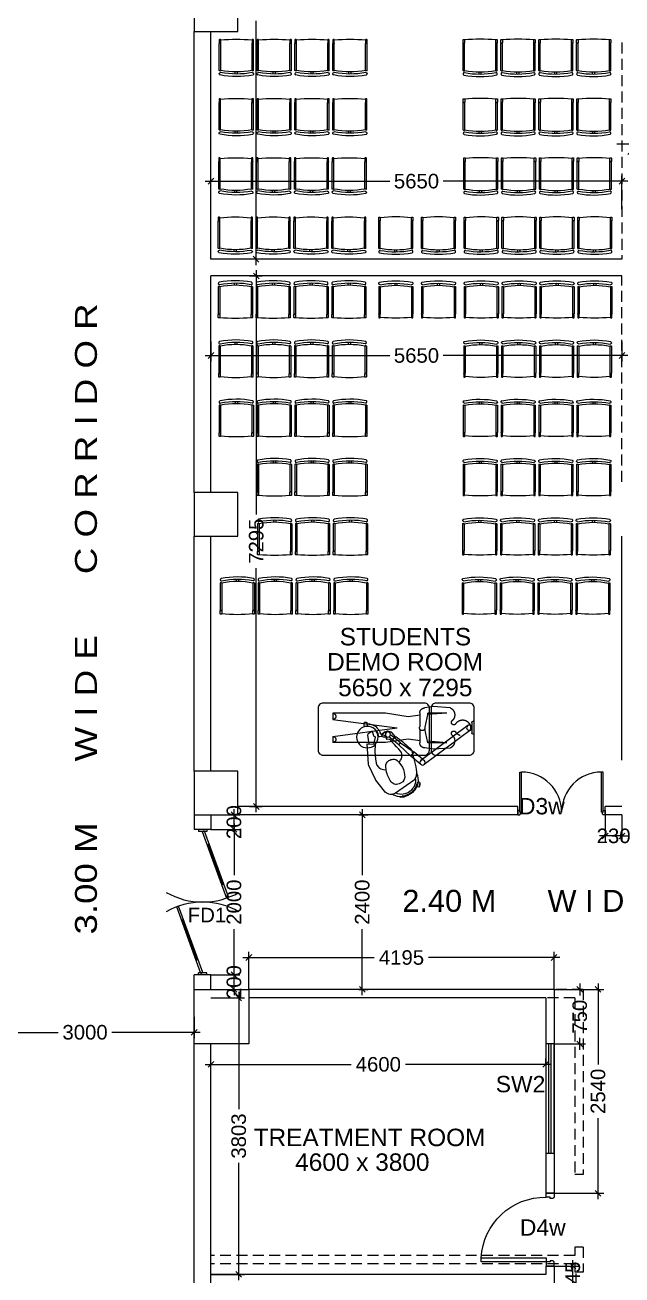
# Model space of a CAD drawing. Extents: x 6345096 to 6738923, y -6490958 to -6305885.
# Drawn here: x 6539714 to 6547917, y -6450735 to -6433549 of the extents above; entities that cross this region are included whole.
import ezdxf
from ezdxf.enums import TextEntityAlignment as Align

# ---------------------------------------------------------------- set-up
doc = ezdxf.new("R2010")
doc.units = 0
doc.header["$LTSCALE"] = 600
doc.header["$MEASUREMENT"] = 0
doc.header["$PDMODE"] = 35
doc.linetypes.add('DASHED', pattern=[0.75, 0.5, -0.25])
doc.linetypes.add('HIDDEN', pattern=[0.375, 0.25, -0.125])
doc.layers.get('0').update_dxf_attribs({"linetype": 'CONTINUOUS'})
doc.layers.get('Defpoints').update_dxf_attribs({"linetype": 'CONTINUOUS'})
for name, color, linetype in [('DIMEN', 5, 'CONTINUOUS'), ('DOOR', 32, 'CONTINUOUS'), ('Fire Door', 10, 'CONTINUOUS'), ('floor hat', 9, 'CONTINUOUS'), ('furniture', 33, 'CONTINUOUS'), ('HS', 251, 'CONTINUOUS'), ('joinery', 7, 'CONTINUOUS'), ('LA-column', 3, 'CONTINUOUS'), ('REVISIONS', 6, 'CONTINUOUS'), ('Room Dim', 1, 'CONTINUOUS'), ('TEXT', 6, 'CONTINUOUS'), ('TXT', 6, 'CONTINUOUS'), ('Walls', 7, 'CONTINUOUS'), ('WIN', 151, 'CONTINUOUS'), ('Working Dim', 5, 'CONTINUOUS')]:
    doc.layers.add(name, color=color, linetype=linetype)
doc.styles.add('ari', font='arial.ttf')
doc.styles.add('ARIAL', font='arial.ttf')
doc.styles.get("Standard").update_dxf_attribs({"font": 'romans.shx'})
doc.dimstyles.new('int. dim', dxfattribs={"dimtxt": 200, "dimasz": 80, "dimexe": 80, "dimexo": 0, "dimgap": 70, "dimtad": 0, "dimdec": 0, "dimzin": 12, "dimdsep": 46, "dimtxsty": 'ari', "dimblk": 'OBLIQUE', "dimcen": 2, "dimdle": 80, "dimclrd": 256, "dimclre": 256, "dimclrt": 6, "dimadec": 0, "dimazin": 0, "dimtfac": 1, "dimtdec": 0, "dimtix": 1, "dimtmove": 2, "dimatfit": 3, "dimfxl": 1, "dimtolj": 1, "dimtzin": 0, "dimlwd": -1, "dimlwe": -1, "dimarcsym": 0})
doc.dimstyles.new('STANDARD$0', dxfattribs={"dimscale": 0, "dimtxt": 150, "dimasz": 125, "dimexe": 0.75, "dimexo": 1, "dimgap": 25, "dimtad": 1, "dimdec": 0, "dimdsep": 46, "dimtxsty": 'Standard', "dimblk1": 'DOT', "dimblk2": 'DOT', "dimsah": 1, "dimcen": 2.5, "dimclrd": 1, "dimclre": 1, "dimclrt": 3, "dimadec": 0, "dimazin": 0, "dimtfac": 1, "dimtdec": 0, "dimtmove": 0, "dimatfit": 3, "dimldrblk": 'DOT', "dimfxl": 1, "dimtolj": 1, "dimtzin": 0, "dimarcsym": 0})

# ---------------------------------------------------------------- blocks, each defined once
blk = doc.blocks.new('Z$W@#1275')
at = {"layer": 'DOOR'}
for p, q in [((73, 1500), (0, 1500)), ((0, 1500), (0, 1467)), ((0, 1467), (2, 1467)), ((11, 1456), (11, 1458)), ((11, 1456), (47, 1456)), ((47, 1467), (736, 1467)), ((47, 1467), (47, 1439)), ((47, 1456), (47, 1467)), ((47, 1467), (73, 1467)), ((47, 1439), (736, 1439)), ((73, 1467), (73, 1500)), ((736, 1467), (736, 1439)), ((0, 33), (2, 33)), ((0, 0), (0, 33)), ((73, 0), (0, 0)), ((11, 44), (11, 42)), ((11, 44), (47, 44)), ((47, 61), (736, 61)), ((47, 33), (47, 61)), ((47, 44), (47, 33)), ((47, 33), (736, 33)), ((47, 33), (73, 33)), ((73, 33), (73, 0)), ((736, 33), (736, 61))]:
    blk.add_line(p, q, dxfattribs=at)
for centre, start, end in [((11, 1467), 180, 270), ((11, 33), 90, 180)]:
    blk.add_arc(centre, 9.13, start, end, dxfattribs=at)
at = {"layer": 'DOOR', "color": 145}
for centre, start, end in [((47, 1439), 270, 0), ((47, 61), 0, 90)]:
    blk.add_arc(centre, 689, start, end, dxfattribs=at)
blk = doc.blocks.new('A$C32852038')
at = {"layer": 'furniture', "color": 8}
for p, q in [((-232, -54), (-235, -57)), ((-235, -431), (-235, -57)), ((-232, -54), (-218, -54)), ((-215, -57), (-218, -54)), ((-215, -431), (-215, -57)), ((218, -54), (215, -57)), ((215, -431), (215, -57)), ((218, -54), (232, -54)), ((235, -57), (232, -54)), ((235, -431), (235, -57)), ((-232, -434), (-235, -431)), ((-232, -434), (-218, -434)), ((-218, -434), (-215, -431)), ((-16, -479), (-16, -451)), ((15, -479), (15, -451)), ((218, -434), (215, -431)), ((218, -434), (232, -434)), ((232, -434), (235, -431))]:
    blk.add_line(p, q, dxfattribs=at)
for points in [[(-235, -51), (-235, -7), (-232, -4), (-218, -4), (-215, -7), (-215, -51), (-218, -54), (-232, -54)], [(215, -51), (215, -7), (218, -4), (232, -4), (235, -7), (235, -51), (232, -54), (218, -54)]]:
    blk.add_lwpolyline(points, close=True, dxfattribs=at)
for centre, radius, start, end in [((0, -2192), 2192, 84.37, 95.63), ((-217, -478), 18, 89.4431, 247.6466), ((-5, 699), 1213, 259.5771, 280.848), ((-5, 699), 1178, 259.5839, 280.8292), ((0, 693), 1144, 259.1657, 280.8343), ((217, -476), 18, 292.3534, 90.5569)]:
    blk.add_arc(centre, radius, start, end, dxfattribs=at)
blk = doc.blocks.new('A$C273B71EE')
at = {"layer": 'floor hat', "ltscale": 0.75}
blk.add_line((1370, -182), (1370, -200), dxfattribs=at)
at = {"layer": 'furniture', "color": 8}
for p, q in [((1019, 848), (1079, 845)), ((1050, 837), (1050, 847)), ((1233, 682), (1243, 684)), ((1258, 725), (1234, 719)), ((1248, 661), (1234, 719)), ((1272, 667), (1248, 661)), ((1272, 667), (1258, 725))]:
    blk.add_line(p, q, dxfattribs=at)
at = {"layer": 'furniture'}
for p, q in [((1008, 196), (1157, 339)), ((1283, 442), (1157, 339)), ((1157, 339), (1198, 289)), ((1305, 376), (1198, 289)), ((1868, -44), (1284, 390)), ((1907, 8), (1323, 442)), ((843, 168), (183, 168)), ((1008, 196), (885, 96)), ((1027, 173), (904, 72)), ((1008, 196), (1027, 173)), ((1027, 173), (1198, 289)), ((183, 90), (987, -15)), ((802, 90), (768, 95)), ((799, 60), (779, 63)), ((819, 46), (851, 42)), ((826, 99), (858, 95)), ((1920, -83), (1920, 47)), ((1950, 64), (1937, 64)), ((183, -120), (987, -15)), ((578, -33), (573, -74)), ((605, -85), (579, -82)), ((618, -38), (613, -79)), ((1950, -101), (1937, -101)), ((843, -198), (183, -198))]:
    blk.add_line(p, q, dxfattribs=at)
at = {"layer": 'furniture', "linetype": 'DASHED'}
for p, q in [((183, 90), (183, 168)), ((1125, 124), (843, 168)), ((1270, 0), (1270, 172)), ((1437, 251), (1333, 235)), ((1369, 169), (1333, -4)), ((1607, 169), (1365, 151)), ((1607, 169), (1369, 169)), ((1651, 236), (1437, 251)), ((1275, 145), (1125, 124)), ((183, -198), (183, -120)), ((1125, -155), (843, -198)), ((1275, -176), (1125, -155)), ((1270, -203), (1270, -30)), ((1369, -200), (1333, -26)), ((1437, -282), (1333, -265)), ((1607, -200), (1365, -182)), ((1607, -200), (1369, -200)), ((1651, -267), (1437, -282))]:
    blk.add_line(p, q, dxfattribs=at)
at = {"layer": 'furniture', "color": 8}
for points in [[(1012, 417), (1030, 389), (1041, 370), (1047, 349, -0.246109), (1030, 277), (1028, 275), (1008, 250), (981, 219), (955, 191), (924, 162), (905, 144), (970, 90, 0.025572), (1143, 234, 0.12826), (1170, 277, 0.043408), (1229, 535), (1223, 590), (1200, 637), (968, 802, 0.327906), (838, 786), (831, 777), (722, 638, 0.054318), (716, 629), (633, 456, 0.097498), (628, 437), (613, 182), (711, 189), (709, 285), (716, 372), (724, 425, -0.141399), (735, 451), (758, 478, -0.153306), (783, 494), (834, 508), (851, 503)], [(1035, 444, 0.128062), (1080, 573, 0.215717), (1058, 658), (1031, 674), (1011, 683), (981, 691, 0.242433), (925, 671, 0.136513), (856, 538), (847, 470, 0.297129), (883, 393, 0.138986), (938, 376, 0.105167), (970, 381), (989, 392), (1006, 409), (1035, 444)], [(697, 187), (715, 101, -0.445833), (710, 95), (708, 94, 0.30427), (694, 82), (679, 33, -0.509983), (670, 29), (625, 60, -0.292523), (618, 77), (635, 183)], [(965, 94), (922, 42, -0.166504), (914, 37), (872, 27, -0.116666), (866, 27), (829, 36, -0.181583), (820, 42), (805, 63, -0.566275), (809, 71, 0.372711), (852, 119, -0.458371), (857, 124, 0.210622), (913, 138)]]:
    blk.add_lwpolyline(points, format="xyb", dxfattribs=at)
at = {"layer": 'furniture'}
for points in [[(0, -263), (0, 262, -0.414214), (63, 325), (1328, 325, -0.414214), (1390, 262), (1390, -263, -0.414214), (1328, -325), (63, -325, -0.414214)], [(1950, -263, -0.414214), (1887, -325), (1473, -325, -0.414214), (1410, -263), (1410, 262, -0.414214), (1473, 325), (1887, 325, -0.414214), (1950, 262)]]:
    blk.add_lwpolyline(points, format="xyb", close=True, dxfattribs=at)
for centre, radius in [((1304, 416), 32.5), ((615, 99), 135), ((872, 66), 32.1), ((1887, -18), 32.5)]:
    blk.add_circle(centre, radius, dxfattribs=at)
at = {"layer": 'furniture', "color": 8}
for centre, radius, start, end in [((1038, 637), 210, 334.6212, 121.9546), ((1038, 637), 178, 351.2666, 112.7428), ((1054, 934), 92.5, 248.1415, 285.9908), ((1038, 637), 200, 12.904, 86.666), ((1326, 711), 92.5, 174.8124, 212.6617), ((1180, 675), 92.5, 354.8124, 32.6617)]:
    blk.add_arc(centre, radius, start, end, dxfattribs=at)
at = {"layer": 'furniture', "linetype": 'DASHED'}
for centre, radius, start, end in [((183, 129), 38.4, 270, 90), ((1333, 172), 62.5, 90, 180), ((1607, 147), 99.3, 318.5116, 63.4892), ((1301, -15), 33.9, 340.2375, 205.9253), ((1695, 53), 29.7, 150.8997, 319.9563), ((1709, 45), 46.3, 127.5254, 151.0495), ((1805, -15), 100, 209.3037, 150.6963), ((183, -159), 38.4, 270, 90), ((1607, -178), 99.3, 296.5108, 48.4696), ((1695, -83), 29.7, 40.0437, 209.1003), ((1709, -75), 46.3, 208.9505, 232.4746), ((1333, -203), 62.5, 180, 270)]:
    blk.add_arc(centre, radius, start, end, dxfattribs=at)
at = {"layer": 'furniture'}
for centre, radius, start, end in [((615, 99), 137, 254.3642, 352.7402), ((615, 99), 167, 269.6062, 347.5962), ((766, 80), 15, 82.7402, 172.7402), ((822, 73), 26.6, 82.7402, 262.7402), ((1937, 47), 17.2, 90, 180), ((580, -75), 7.13, 172.7402, 262.7402), ((606, -78), 7.13, 262.7402, 352.7402), ((1937, -83), 17.2, 180, 270)]:
    blk.add_arc(centre, radius, start, end, dxfattribs=at)
blk = doc.blocks.new('1000')
at = {"layer": 'DOOR'}
for p, q in [((0, -100), (0, 0)), ((0, 0), (50, 0)), ((50, -100), (0, -100)), ((50, 0), (50, -2)), ((63, -49), (50, -49)), ((50, -49), (50, -100)), ((50, -100), (50, -901)), ((100, -100), (50, -100)), ((63, -13), (61, -13)), ((63, -13), (63, -49)), ((100, -901), (100, -100)), ((837, -13), (837, -49)), ((837, -13), (839, -13)), ((837, -49), (850, -49)), ((850, 0), (850, -2)), ((900, 0), (850, 0)), ((850, -49), (850, -100)), ((850, -100), (900, -100)), ((900, -100), (900, 0)), ((50, -901), (100, -901))]:
    blk.add_line(p, q, dxfattribs=at)
for centre, major_axis, start_param, end_param in [((50, -13), (-7.95, 7.95), 3.926991, 5.497787), ((850, -13), (7.95, 7.95), 0.785398, 2.356194)]:
    blk.add_ellipse(centre, major_axis=major_axis, ratio=1, start_param=start_param, end_param=end_param, dxfattribs=at)
at = {"layer": 'DOOR', "color": 145}
blk.add_ellipse((64, -115), major_axis=(-520, 590), ratio=1, start_param=2.464943, end_param=4.009476, dxfattribs=at)
blk = doc.blocks.new('A$C15456D16')
at = {"layer": 'Fire Door'}
for p, q in [((979, 23), (65, 355)), ((979, 23), (65, 355)), ((979, 23), (65, 355)), ((969, -4), (56, 329)), ((969, -4), (56, 329)), ((969, -4), (56, 329)), ((248, 289), (238, 262)), ((248, 289), (238, 262)), ((248, 289), (238, 262)), ((791, 76), (243, 276)), ((791, 76), (243, 276)), ((791, 76), (243, 276)), ((-1000, 56), (-972, 56)), ((-1000, -56), (-1000, 56)), ((-1000, 56), (-972, 56)), ((-1000, -56), (-1000, 56)), ((-1000, 56), (-972, 56)), ((-1000, -56), (-1000, 56)), ((-979, -23), (-969, 4)), ((-979, -23), (-969, 4)), ((-979, -23), (-969, 4)), ((-972, -56), (-972, 56)), ((-972, -56), (-972, 56)), ((-972, -56), (-972, 56)), ((-969, 4), (-56, -329)), ((-969, 4), (-56, -329)), ((-969, 4), (-56, -329)), ((796, 89), (786, 63)), ((796, 89), (786, 63)), ((796, 89), (786, 63)), ((979, 23), (969, -4)), ((979, 23), (969, -4)), ((979, 23), (969, -4)), ((1000, 56), (972, 56)), ((972, -56), (972, 56)), ((1000, 56), (972, 56)), ((972, -56), (972, 56)), ((1000, 56), (972, 56)), ((972, -56), (972, 56)), ((1000, -56), (1000, 56)), ((1000, -56), (1000, 56)), ((1000, -56), (1000, 56)), ((-1000, -56), (-972, -56)), ((-1000, -56), (-972, -56)), ((-1000, -56), (-972, -56)), ((-979, -23), (-65, -355)), ((-979, -23), (-65, -355)), ((-979, -23), (-65, -355)), ((-796, -89), (-786, -63)), ((-796, -89), (-786, -63)), ((-796, -89), (-786, -63)), ((-791, -76), (-243, -276)), ((-791, -76), (-243, -276)), ((-791, -76), (-243, -276)), ((1000, -56), (972, -56)), ((1000, -56), (972, -56)), ((1000, -56), (972, -56)), ((-238, -262), (-248, -289)), ((-238, -262), (-248, -289)), ((-238, -262), (-248, -289))]:
    blk.add_line(p, q, dxfattribs=at)
at = {"layer": 'Fire Door', "extrusion": (0, 0, -1)}
for centre, major_axis, start_param, end_param in [((-1000, 0), (-1000, 0), 2.617886, 3.665084), ((-1000, 0), (-1000, 0), 2.617886, 3.665084), ((-1000, 0), (-1000, 0), 2.617886, 3.665084), ((1000, 0), (1000, 0), 2.618102, 3.665299), ((1000, 0), (1000, 0), 2.618102, 3.665299), ((1000, 0), (1000, 0), 2.618102, 3.665299)]:
    blk.add_ellipse(centre, major_axis=major_axis, ratio=1, start_param=start_param, end_param=end_param, dxfattribs=at)
blk = doc.blocks.new('_Oblique')
at = {"color": 0, "linetype": 'ByBlock', "lineweight": -2}
blk.add_line((-0.5, -0.5), (0.5, 0.5), dxfattribs=at)
blk = doc.blocks.new('*D866')
at = {"layer": 'Defpoints', "color": 0, "transparency": 16777216}
for p in [(6542039, -6447184, 2), (6539040, -6447305, 5), (6542039, -6447399)]:
    blk.add_point(p, dxfattribs=at)
at = {"layer": 'Working Dim', "transparency": 16777216}
for p, q in [((6542039, -6447184), (6542039, -6447479)), ((6539040, -6447305), (6539040, -6447479)), ((6538960, -6447399), (6540171, -6447399)), ((6542119, -6447399), (6540908, -6447399))]:
    blk.add_line(p, q, dxfattribs=at)
at = {"layer": 'Working Dim', "transparency": 16777216, "xscale": 80, "yscale": 80, "zscale": 80, "rotation": 180}
blk.add_blockref('_Oblique', (6539040, -6447399), dxfattribs=at)
at = {"layer": 'Working Dim', "transparency": 16777216, "xscale": 80, "yscale": 80, "zscale": 80}
blk.add_blockref('_Oblique', (6542039, -6447399), dxfattribs=at)
at = {"layer": 'Working Dim', "color": 6, "transparency": 16777216, "insert": (6540539, -6447399), "char_height": 200, "attachment_point": 5, "style": 'ari'}
blk.add_mtext('\\A1;3000', dxfattribs=at)
blk = doc.blocks.new('*D867')
at = {"layer": 'Defpoints', "color": 0, "transparency": 16777216}
for p in [(6542269, -6446609, 5), (6542586, -6446609), (6542269, -6446809, 5)]:
    blk.add_point(p, dxfattribs=at)
at = {"layer": 'Working Dim', "transparency": 16777216}
for p, q in [((6542269, -6446609), (6542666, -6446609)), ((6542586, -6446609), (6542586, -6446529)), ((6542586, -6446809), (6542586, -6446609)), ((6542269, -6446809), (6542666, -6446809)), ((6542586, -6446809), (6542586, -6446889))]:
    blk.add_line(p, q, dxfattribs=at)
at = {"layer": 'Working Dim', "transparency": 16777216, "xscale": 80, "yscale": 80, "zscale": 80}
for p, rotation in [((6542586, -6446609), 270), ((6542586, -6446809), 90)]:
    blk.add_blockref('_Oblique', p, dxfattribs=dict(at, rotation=rotation))
at = {"layer": 'Working Dim', "color": 6, "transparency": 16777216, "insert": (6542586, -6446709), "char_height": 200, "attachment_point": 5, "rotation": 90, "style": 'ari'}
blk.add_mtext('\\A1;200', dxfattribs=at)
blk = doc.blocks.new('*D868')
at = {"layer": 'Defpoints', "color": 0, "transparency": 16777216}
for p in [(6542269, -6444609, 5), (6542586, -6444609), (6542269, -6446609, 5)]:
    blk.add_point(p, dxfattribs=at)
at = {"layer": 'Working Dim', "transparency": 16777216}
for p, q in [((6542269, -6444609), (6542666, -6444609)), ((6542586, -6444529), (6542586, -6445239)), ((6542586, -6446689), (6542586, -6445979)), ((6542269, -6446609), (6542666, -6446609))]:
    blk.add_line(p, q, dxfattribs=at)
at = {"layer": 'Working Dim', "transparency": 16777216, "xscale": 80, "yscale": 80, "zscale": 80}
for p, rotation in [((6542586, -6444609), 90), ((6542586, -6446609), 270)]:
    blk.add_blockref('_Oblique', p, dxfattribs=dict(at, rotation=rotation))
at = {"layer": 'Working Dim', "color": 6, "transparency": 16777216, "insert": (6542586, -6445609), "char_height": 200, "attachment_point": 5, "rotation": 90, "style": 'ari'}
blk.add_mtext('\\A1;2000', dxfattribs=at)
blk = doc.blocks.new('*D869')
at = {"layer": 'Defpoints', "color": 0, "transparency": 16777216}
for p in [(6542269, -6444409, 5), (6542586, -6444409), (6542269, -6444609, 5)]:
    blk.add_point(p, dxfattribs=at)
at = {"layer": 'Working Dim', "transparency": 16777216}
for p, q in [((6542269, -6444409), (6542666, -6444409)), ((6542586, -6444409), (6542586, -6444329)), ((6542586, -6444609), (6542586, -6444409)), ((6542269, -6444609), (6542666, -6444609)), ((6542586, -6444609), (6542586, -6444689))]:
    blk.add_line(p, q, dxfattribs=at)
at = {"layer": 'Working Dim', "transparency": 16777216, "xscale": 80, "yscale": 80, "zscale": 80}
for p, rotation in [((6542586, -6444409), 270), ((6542586, -6444609), 90)]:
    blk.add_blockref('_Oblique', p, dxfattribs=dict(at, rotation=rotation))
at = {"layer": 'Working Dim', "color": 6, "transparency": 16777216, "insert": (6542586, -6444509), "char_height": 200, "attachment_point": 5, "rotation": 90, "style": 'ari'}
blk.add_mtext('\\A1;200', dxfattribs=at)
blk = doc.blocks.new('*D870')
at = {"layer": 'Defpoints', "color": 0, "transparency": 16777216}
for p in [(6547917, -6435697), (6542269, -6436083, 5), (6547917, -6436083, 5)]:
    blk.add_point(p, dxfattribs=at)
at = {"layer": 'Working Dim', "transparency": 16777216}
for p, q in [((6542269, -6436083), (6542269, -6435617)), ((6547917, -6436083), (6547917, -6435617)), ((6542189, -6435697), (6544725, -6435697)), ((6547997, -6435697), (6545461, -6435697))]:
    blk.add_line(p, q, dxfattribs=at)
at = {"layer": 'Working Dim', "transparency": 16777216, "xscale": 80, "yscale": 80, "zscale": 80, "rotation": 180}
blk.add_blockref('_Oblique', (6542269, -6435697), dxfattribs=at)
at = {"layer": 'Working Dim', "transparency": 16777216, "xscale": 80, "yscale": 80, "zscale": 80}
blk.add_blockref('_Oblique', (6547917, -6435697), dxfattribs=at)
at = {"layer": 'Working Dim', "color": 6, "transparency": 16777216, "insert": (6545093, -6435697), "char_height": 200, "attachment_point": 5, "style": 'ari'}
blk.add_mtext('\\A1;5650', dxfattribs=at)
blk = doc.blocks.new('*D872')
at = {"layer": 'Defpoints', "color": 0, "transparency": 16777216}
for p in [(6542994, -6429474, 1), (6542889, -6436769), (6542994, -6436769, 5)]:
    blk.add_point(p, dxfattribs=at)
at = {"layer": 'Working Dim', "transparency": 16777216}
for p, q in [((6542994, -6429474), (6542809, -6429474)), ((6542889, -6429394), (6542889, -6432753)), ((6542889, -6436849), (6542889, -6433490)), ((6542994, -6436769), (6542809, -6436769))]:
    blk.add_line(p, q, dxfattribs=at)
at = {"layer": 'Working Dim', "transparency": 16777216, "xscale": 80, "yscale": 80, "zscale": 80}
for p, rotation in [((6542889, -6429474), 90), ((6542889, -6436769), 270)]:
    blk.add_blockref('_Oblique', p, dxfattribs=dict(at, rotation=rotation))
at = {"layer": 'Working Dim', "color": 6, "transparency": 16777216, "insert": (6542889, -6433121), "char_height": 200, "attachment_point": 5, "rotation": 90, "style": 'ari'}
blk.add_mtext('\\A1;7295', dxfattribs=at)
blk = doc.blocks.new('*D873')
at = {"layer": 'Defpoints', "color": 0, "transparency": 16777216}
for p in [(6542269, -6437900, 5), (6547917, -6437900, 1), (6547917, -6438094)]:
    blk.add_point(p, dxfattribs=at)
at = {"layer": 'Working Dim', "transparency": 16777216}
for p, q in [((6542269, -6437900), (6542269, -6438174)), ((6547917, -6437900), (6547917, -6438174)), ((6542189, -6438094), (6544725, -6438094)), ((6547997, -6438094), (6545461, -6438094))]:
    blk.add_line(p, q, dxfattribs=at)
at = {"layer": 'Working Dim', "transparency": 16777216, "xscale": 80, "yscale": 80, "zscale": 80, "rotation": 180}
blk.add_blockref('_Oblique', (6542269, -6438094), dxfattribs=at)
at = {"layer": 'Working Dim', "transparency": 16777216, "xscale": 80, "yscale": 80, "zscale": 80}
blk.add_blockref('_Oblique', (6547917, -6438094), dxfattribs=at)
at = {"layer": 'Working Dim', "color": 6, "transparency": 16777216, "insert": (6545093, -6438094), "char_height": 200, "attachment_point": 5, "style": 'ari'}
blk.add_mtext('\\A1;5650', dxfattribs=at)
blk = doc.blocks.new('*D874')
at = {"layer": 'Defpoints', "color": 0, "transparency": 16777216}
for p in [(6542801, -6436999, 5), (6542801, -6444294, 1), (6542892, -6444294)]:
    blk.add_point(p, dxfattribs=at)
at = {"layer": 'Working Dim', "transparency": 16777216}
for p, q in [((6542801, -6436999), (6542972, -6436999)), ((6542892, -6436919), (6542892, -6440278)), ((6542892, -6444374), (6542892, -6441015)), ((6542801, -6444294), (6542972, -6444294))]:
    blk.add_line(p, q, dxfattribs=at)
at = {"layer": 'Working Dim', "transparency": 16777216, "xscale": 80, "yscale": 80, "zscale": 80}
for p, rotation in [((6542892, -6436999), 90), ((6542892, -6444294), 270)]:
    blk.add_blockref('_Oblique', p, dxfattribs=dict(at, rotation=rotation))
at = {"layer": 'Working Dim', "color": 6, "transparency": 16777216, "insert": (6542892, -6440646), "char_height": 200, "attachment_point": 5, "rotation": 90, "style": 'ari'}
blk.add_mtext('\\A1;7295', dxfattribs=at)
blk = doc.blocks.new('*D877')
at = {"layer": 'Defpoints', "color": 0, "transparency": 16777216}
for p in [(6547686, -6444409, 1), (6547917, -6444409, 1), (6547686, -6444699)]:
    blk.add_point(p, dxfattribs=at)
at = {"layer": 'Working Dim', "transparency": 16777216}
for p, q in [((6547686, -6444409), (6547686, -6444779)), ((6547917, -6444409), (6547917, -6444779)), ((6547686, -6444699), (6547606, -6444699)), ((6547917, -6444699), (6547686, -6444699)), ((6547917, -6444699), (6547997, -6444699))]:
    blk.add_line(p, q, dxfattribs=at)
at = {"layer": 'Working Dim', "transparency": 16777216, "xscale": 80, "yscale": 80, "zscale": 80}
blk.add_blockref('_Oblique', (6547686, -6444699), dxfattribs=at)
at = {"layer": 'Working Dim', "transparency": 16777216, "xscale": 80, "yscale": 80, "zscale": 80, "rotation": 180}
blk.add_blockref('_Oblique', (6547917, -6444699), dxfattribs=at)
at = {"layer": 'Working Dim', "color": 6, "transparency": 16777216, "insert": (6547802, -6444699), "char_height": 200, "attachment_point": 5, "style": 'ari'}
blk.add_mtext('\\A1;230', dxfattribs=at)
blk = doc.blocks.new('*D881')
at = {"layer": 'Defpoints', "color": 0, "transparency": 16777216}
for p in [(6544303, -6444409, 1), (6544348, -6444409), (6544303, -6446809, 2)]:
    blk.add_point(p, dxfattribs=at)
at = {"layer": 'Working Dim', "transparency": 16777216}
for p, q in [((6544303, -6444409), (6544428, -6444409)), ((6544348, -6444329), (6544348, -6445239)), ((6544348, -6446889), (6544348, -6445979)), ((6544303, -6446809), (6544428, -6446809))]:
    blk.add_line(p, q, dxfattribs=at)
at = {"layer": 'Working Dim', "transparency": 16777216, "xscale": 80, "yscale": 80, "zscale": 80}
for p, rotation in [((6544348, -6444409), 90), ((6544348, -6446809), 270)]:
    blk.add_blockref('_Oblique', p, dxfattribs=dict(at, rotation=rotation))
at = {"layer": 'Working Dim', "color": 6, "transparency": 16777216, "insert": (6544348, -6445609), "char_height": 200, "attachment_point": 5, "rotation": 90, "style": 'ari'}
blk.add_mtext('\\A1;2400', dxfattribs=at)
blk = doc.blocks.new('*D1117')
at = {"layer": 'Defpoints', "color": 0, "transparency": 16777216}
for p in [(6546984, -6446371), (6542789, -6446809, 2), (6546984, -6446809, 2)]:
    blk.add_point(p, dxfattribs=at)
at = {"layer": 'Working Dim', "transparency": 16777216}
for p, q in [((6542789, -6446809), (6542789, -6446291)), ((6546984, -6446809), (6546984, -6446291)), ((6542709, -6446371), (6544514, -6446371)), ((6547064, -6446371), (6545260, -6446371))]:
    blk.add_line(p, q, dxfattribs=at)
at = {"layer": 'Working Dim', "transparency": 16777216, "xscale": 80, "yscale": 80, "zscale": 80, "rotation": 180}
blk.add_blockref('_Oblique', (6542789, -6446371), dxfattribs=at)
at = {"layer": 'Working Dim', "transparency": 16777216, "xscale": 80, "yscale": 80, "zscale": 80}
blk.add_blockref('_Oblique', (6546984, -6446371), dxfattribs=at)
at = {"layer": 'Working Dim', "color": 6, "transparency": 16777216, "insert": (6544887, -6446371), "char_height": 200, "attachment_point": 5, "style": 'ari'}
blk.add_mtext('\\A1;4195', dxfattribs=at)
blk = doc.blocks.new('*D1118')
at = {"layer": 'Defpoints', "color": 0, "transparency": 16777216}
for p in [(6542269, -6447840, 5), (6546869, -6447840, 2), (6546869, -6447840)]:
    blk.add_point(p, dxfattribs=at)
at = {"layer": 'Working Dim', "transparency": 16777216}
for p, q in [((6542189, -6447840), (6544197, -6447840)), ((6542269, -6447840), (6542269, -6447760)), ((6546949, -6447840), (6544942, -6447840)), ((6546869, -6447840), (6546869, -6447760))]:
    blk.add_line(p, q, dxfattribs=at)
at = {"layer": 'Working Dim', "transparency": 16777216, "xscale": 80, "yscale": 80, "zscale": 80, "rotation": 180}
blk.add_blockref('_Oblique', (6542269, -6447840), dxfattribs=at)
at = {"layer": 'Working Dim', "transparency": 16777216, "xscale": 80, "yscale": 80, "zscale": 80}
blk.add_blockref('_Oblique', (6546869, -6447840), dxfattribs=at)
at = {"layer": 'Working Dim', "color": 6, "transparency": 16777216, "insert": (6544569, -6447840), "char_height": 200, "attachment_point": 5, "style": 'ari'}
blk.add_mtext('\\A1;4600', dxfattribs=at)
blk = doc.blocks.new('*D1119')
at = {"layer": 'Defpoints', "color": 0, "transparency": 16777216}
for p in [(6546984, -6446809), (6546984, -6449612, 2), (6547588, -6449612)]:
    blk.add_point(p, dxfattribs=at)
at = {"layer": 'Working Dim', "transparency": 16777216}
for p, q in [((6546984, -6446809), (6547668, -6446809)), ((6547588, -6446729), (6547588, -6447840)), ((6547588, -6449692), (6547588, -6448580)), ((6546984, -6449612), (6547668, -6449612))]:
    blk.add_line(p, q, dxfattribs=at)
at = {"layer": 'Working Dim', "transparency": 16777216, "xscale": 80, "yscale": 80, "zscale": 80}
for p, rotation in [((6547588, -6446809), 90), ((6547588, -6449612), 270)]:
    blk.add_blockref('_Oblique', p, dxfattribs=dict(at, rotation=rotation))
at = {"layer": 'Working Dim', "color": 6, "transparency": 16777216, "insert": (6547588, -6448210), "char_height": 200, "attachment_point": 5, "rotation": 90, "style": 'ari'}
blk.add_mtext('\\A1;2540', dxfattribs=at)
blk = doc.blocks.new('*D1286')
at = {"layer": 'Defpoints', "color": 0, "transparency": 16777216}
for p in [(6548147, -6434886, 1), (6565365, -6434899), (6565365, -6435181)]:
    blk.add_point(p, dxfattribs=at)
at = {"layer": 'DIMEN', "color": 8, "transparency": 16777216}
for p, q in [((6548147, -6434886), (6548147, -6435481)), ((6565365, -6434899), (6565365, -6435481)), ((6547847, -6435181), (6555651, -6435181)), ((6565665, -6435181), (6557862, -6435181))]:
    blk.add_line(p, q, dxfattribs=at)
at = {"layer": 'DIMEN', "color": 8, "transparency": 16777216, "xscale": 300, "yscale": 300, "zscale": 300, "rotation": 180}
blk.add_blockref('_Oblique', (6548147, -6435181), dxfattribs=at)
at = {"layer": 'DIMEN', "color": 8, "transparency": 16777216, "xscale": 300, "yscale": 300, "zscale": 300}
blk.add_blockref('_Oblique', (6565365, -6435181), dxfattribs=at)
at = {"layer": 'DIMEN', "color": 7, "transparency": 16777216, "insert": (6556756, -6435181), "char_height": 500, "attachment_point": 5, "style": 'ari'}
blk.add_mtext('\\A1;17.22m', dxfattribs=at)
blk = doc.blocks.new('*D1370')
at = {"layer": 'Defpoints', "color": 0, "transparency": 16777216}
for p in [(6546984, -6450612, 2), (6547242, -6450612), (6546984, -6450957, 2)]:
    blk.add_point(p, dxfattribs=at)
at = {"layer": 'Working Dim', "transparency": 16777216}
for p, q in [((6546984, -6450612), (6547322, -6450612)), ((6547242, -6450612), (6547242, -6450532)), ((6547242, -6450957), (6547242, -6450612)), ((6546984, -6450957), (6547322, -6450957)), ((6547242, -6450957), (6547242, -6451037))]:
    blk.add_line(p, q, dxfattribs=at)
at = {"layer": 'Working Dim', "transparency": 16777216, "xscale": 80, "yscale": 80, "zscale": 80}
for p, rotation in [((6547242, -6450612), 270), ((6547242, -6450957), 90)]:
    blk.add_blockref('_Oblique', p, dxfattribs=dict(at, rotation=rotation))
at = {"layer": 'Working Dim', "color": 6, "transparency": 16777216, "insert": (6547242, -6450784), "char_height": 200, "attachment_point": 5, "rotation": 90, "style": 'ari'}
blk.add_mtext('\\A1;345', dxfattribs=at)
blk = doc.blocks.new('*D1790')
at = {"layer": 'Defpoints', "color": 0, "transparency": 16777216}
for p in [(6542269, -6446924, 2), (6542651, -6446924), (6542269, -6450727, 2)]:
    blk.add_point(p, dxfattribs=at)
at = {"layer": 'Working Dim', "transparency": 16777216}
for p, q in [((6542651, -6446844), (6542651, -6448457)), ((6542269, -6446924), (6542731, -6446924)), ((6542651, -6450807), (6542651, -6449194)), ((6542269, -6450727), (6542731, -6450727))]:
    blk.add_line(p, q, dxfattribs=at)
at = {"layer": 'Working Dim', "transparency": 16777216, "xscale": 80, "yscale": 80, "zscale": 80}
for p, rotation in [((6542651, -6446924), 90), ((6542651, -6450727), 270)]:
    blk.add_blockref('_Oblique', p, dxfattribs=dict(at, rotation=rotation))
at = {"layer": 'Working Dim', "color": 6, "transparency": 16777216, "insert": (6542651, -6448825), "char_height": 200, "attachment_point": 5, "rotation": 90, "style": 'ari'}
blk.add_mtext('\\A1;3803', dxfattribs=at)
blk = doc.blocks.new('*D2052')
at = {"layer": 'Defpoints', "color": 0, "transparency": 16777216}
for p in [(6546984, -6446809), (6546984, -6447559, 2), (6547337, -6447559)]:
    blk.add_point(p, dxfattribs=at)
at = {"layer": 'Working Dim', "transparency": 16777216}
for p, q in [((6546984, -6446809), (6547417, -6446809)), ((6547337, -6446729), (6547337, -6446894)), ((6547337, -6447639), (6547337, -6447474)), ((6546984, -6447559), (6547417, -6447559))]:
    blk.add_line(p, q, dxfattribs=at)
at = {"layer": 'Working Dim', "transparency": 16777216, "xscale": 80, "yscale": 80, "zscale": 80}
for p, rotation in [((6547337, -6446809), 90), ((6547337, -6447559), 270)]:
    blk.add_blockref('_Oblique', p, dxfattribs=dict(at, rotation=rotation))
at = {"layer": 'Working Dim', "color": 6, "transparency": 16777216, "insert": (6547337, -6447184), "char_height": 200, "attachment_point": 5, "rotation": 90, "style": 'ari'}
blk.add_mtext('\\A1;750', dxfattribs=at)
blk = doc.blocks.new('A$C2CD672AE')
at = {"layer": 'Walls', "color": 8, "linetype": 'HIDDEN'}
for p, q in [((11720.1, 16445.1), (11720.1, 22785.2)), ((11950.1, 19655.1), (11950.1, 22785.2)), ((17597.6, 22635.1), (17597.6, 19655.1)), ((17597.6, 19655.1), (11950.1, 19655.1)), ((11950.1, 16445.1), (11950.1, 19425.1)), ((17597.6, 19425.1), (11950.1, 19425.1)), ((17597.6, 16595.1), (17597.6, 19425.1)), ((11720.1, 12615.1), (11720.1, 15845.1)), ((11950.1, 12615.1), (11950.1, 15845.1)), ((17597.6, 12765.1), (17597.6, 15845.1)), ((16167.1, 12130.1, 0.7), (12320.1, 12130.1, 0.7)), ((16167.1, 12015.1, 0.7), (16167.1, 12130.1, 0.7)), ((17597.6, 12130.1, 0.7), (17367.1, 12130.1, 0.7)), ((17367.1, 12015.1, 0.7), (17367.1, 12130.1, 0.7)), ((11720.1, 12015.1), (11720.1, 11815.1)), ((11950.1, 12015.1), (11950.1, 11815.1)), ((16167.1, 12015.1, 0.7), (12320.1, 12015.1, 0.7)), ((17597.6, 12015.1, 0.7), (17367.1, 12015.1, 0.7)), ((11950.1, 11815.1), (11720.1, 11815.1)), ((11720.1, 9615), (11720.1, 9815)), ((11950.1, 9815), (11720.1, 9815)), ((11950.1, 9615), (11950.1, 9815)), ((17065.1, 9615, 1.7), (12470.1, 9615, 1.7)), ((16950.1, 9500, 1.7), (12470.1, 9500, 1.7)), ((11720.1, 2300), (11720.1, 8865)), ((11950.1, 2300), (11950.1, 8865)), ((17065.1, 7072.5, 1.7), (16950.1, 7072.5, 1.7)), ((17065.1, 6072.5, 1.7), (16950.1, 6072.5, 1.7)), ((16950.1, 5957.5, 1.7), (11950.1, 5957.5, 1.7)), ((16950.1, 5842.5, 1.7), (11950.1, 5842.5, 1.7)), ((17065.1, 5727.5, 1.7), (16950.1, 5727.5, 1.7))]:
    blk.add_line(p, q, dxfattribs=at)
at = {"layer": 'Walls', "color": 8, "linetype": 'HIDDEN', "extrusion": (-0.000145144, 2.25336e-17, 1)}
for p, q in [((16950.1, 9500, 1.7), (16950.1, 7072.5, 1.7)), ((16950.1, 6072.5, 1.7), (16950.1, 5957.5, 1.7)), ((16950.1, 5842.5, 1.7), (16950.1, 5727.5, 1.7))]:
    blk.add_line(p, q, dxfattribs=at)
at = {"layer": 'Walls', "color": 8, "linetype": 'HIDDEN', "extrusion": (0.000145144, 2.25159e-17, 1)}
for p, q in [((17065.1, 9615, 1.7), (17065.1, 7072.5, 1.7)), ((17065.1, 6072.5, 1.7), (17065.1, 5727.5, 1.7))]:
    blk.add_line(p, q, dxfattribs=at)
at = {"layer": 'Walls', "color": 8, "linetype": 'HIDDEN', "flags": 128}
for points in [[(11720.1, 12015.1), (11720.1, 11815.1)], [(11950.1, 12015.1), (11950.1, 11815.1)], [(11720.1, 9615), (11720.1, 9815)], [(11950.1, 9615), (11950.1, 9815)]]:
    blk.add_lwpolyline(points, dxfattribs=at)
at = {"layer": 'Walls', "color": 8, "linetype": 'HIDDEN'}
blk.add_lwpolyline([(11720.1, 12015.1), (11720.1, 12015.1)], dxfattribs=at)
at = {"layer": 'TXT', "color": 8, "linetype": 'HIDDEN', "style": 'ARIAL', "width": 1.2}
blk.add_text('3.00 M      W I D E      C O R R I D O R', height=300.522, rotation=90, dxfattribs=at).set_placement((10382.5, 14708.6, 1.1), align=Align.CENTER)
at = {"layer": 'TXT', "color": 8, "linetype": 'HIDDEN', "style": 'ARIAL'}
blk.add_text('2.40 M      W I D E      C O R R I D O R', height=302.4, dxfattribs=at).set_placement((18216.9, 10681.3, 4.6), align=Align.CENTER)

msp = doc.modelspace()

# ---------------------------------------------------------------- linework, layer by layer
at = {"layer": 'LA-column', "color": 2}
for points in [[(6542039.348, -6433638.752), (6542639.348, -6433638.752), (6542639.348, -6433038.752), (6542039.348, -6433038.752)], [(6542039.389, -6440578.752), (6542639.389, -6440578.752), (6542639.389, -6439978.752), (6542039.389, -6439978.752)], [(6542039.389, -6444408.752), (6542639.389, -6444408.752), (6542639.389, -6443808.752), (6542039.389, -6443808.752)], [(6542789.389, -6447558.752), (6542039.389, -6447558.752), (6542039.389, -6446808.752), (6542789.389, -6446808.752)]]:
    msp.add_lwpolyline(points, close=True, dxfattribs=at)
at = {"layer": 'REVISIONS', "extrusion": (0.000145144, 2.25159e-17, 1)}
for p, q in [((6546984.438, -6446808.903, 1.721), (6546984.438, -6449611.901, 1.721)), ((6546984.438, -6450611.901, 1.721), (6546984.438, -6450956.901, 1.721))]:
    msp.add_line(p, q, dxfattribs=at)
at = {"layer": 'REVISIONS', "extrusion": (-0.000145144, 2.25336e-17, 1)}
for p, q in [((6546869.438, -6446923.903, 1.721), (6546869.438, -6449611.901, 1.721)), ((6546869.438, -6450611.901, 1.721), (6546869.438, -6450726.901, 1.721))]:
    msp.add_line(p, q, dxfattribs=at)
at = {"layer": 'REVISIONS'}
for p, q in [((6546984.438, -6449611.901, 1.721), (6546869.438, -6449611.901, 1.721)), ((6546984.438, -6450611.901, 1.721), (6546869.438, -6450611.901, 1.721))]:
    msp.add_line(p, q, dxfattribs=at)
at = {"layer": 'Walls', "linetype": 'Continuous'}
for p, q in [((6542039.437, -6439978.791), (6542039.444, -6433638.752)), ((6542269.433, -6436768.797), (6542269.436, -6433638.752)), ((6547916.936, -6436768.797), (6542269.433, -6436768.797)), ((6547916.936, -6436998.797), (6542269.432, -6436998.797)), ((6542269.437, -6439978.791), (6542269.44, -6436998.797)), ((6542039.432, -6443808.837), (6542039.436, -6440578.791)), ((6542269.432, -6443808.837), (6542269.436, -6440578.791)), ((6547916.936, -6443658.798), (6547916.936, -6440578.798)), ((6542039.439, -6444408.791), (6542039.439, -6444608.822)), ((6542269.439, -6444408.791), (6542269.439, -6444608.822)), ((6546486.437, -6444293.798, 0.681), (6542639.439, -6444293.798, 0.681)), ((6546486.437, -6444408.798, 0.681), (6542639.439, -6444408.798, 0.681)), ((6546486.437, -6444408.798, 0.681), (6546486.437, -6444293.798, 0.681)), ((6547916.936, -6444293.798, 0.681), (6547686.437, -6444293.798, 0.681)), ((6547686.437, -6444408.798, 0.681), (6547686.437, -6444293.798, 0.681)), ((6547916.936, -6444408.798, 0.681), (6547686.437, -6444408.798, 0.681)), ((6542269.439, -6444608.822), (6542039.439, -6444608.822)), ((6542039.439, -6446808.901), (6542039.439, -6446608.869)), ((6542269.439, -6446608.869), (6542039.439, -6446608.869)), ((6542269.439, -6446808.901), (6542269.439, -6446608.869)), ((6542039.437, -6454123.886), (6542039.437, -6447558.903)), ((6542269.437, -6454123.903), (6542269.444, -6447558.903))]:
    msp.add_line(p, q, dxfattribs=at)
at = {"layer": 'Walls'}
for p, q in [((6546984.438, -6446808.903, 1.721), (6542789.439, -6446808.903, 1.721)), ((6546869.438, -6446923.903, 1.721), (6542789.439, -6446923.903, 1.721)), ((6546869.438, -6450726.901, 1.721), (6542269.441, -6450726.901, 1.721))]:
    msp.add_line(p, q, dxfattribs=at)
at = {"layer": 'Walls', "linetype": 'Continuous'}
msp.add_lwpolyline([(6542039.439, -6444408.791), (6542039.432, -6444408.791)], dxfattribs=at)
at = {"layer": 'Walls', "linetype": 'Continuous', "flags": 128}
for points in [[(6542039.439, -6444408.791), (6542039.439, -6444608.822)], [(6542269.439, -6444408.791), (6542269.439, -6444608.822)], [(6542039.439, -6446808.901), (6542039.439, -6446608.869)], [(6542269.439, -6446808.901), (6542269.439, -6446608.869)]]:
    msp.add_lwpolyline(points, dxfattribs=at)
at = {"layer": 'WIN', "linetype": 'Continuous', "elevation": 1.721}
for points in [[(6546869.447, -6449059.311), (6546984.437, -6449059.311), (6546984.437, -6447558.903), (6546869.447, -6447558.903)], [(6546909.447, -6449059.311), (6546944.437, -6449059.311), (6546944.437, -6447558.903), (6546909.447, -6447558.903)]]:
    msp.add_lwpolyline(points, close=True, dxfattribs=at)

# ---------------------------------------------------------------- block references
at = {"layer": 'DOOR', "xscale": 0.8000117540359497, "yscale": 0.8000117540359497, "zscale": 0.8000117540359497, "rotation": 90}
msp.add_blockref('Z$W@#1275', (6547686.437, -6444408.798, 1.377), dxfattribs=at)
at = {"layer": 'DOOR', "linetype": 'Continuous', "xscale": -1.11111110728237, "yscale": 1.111111107282341, "zscale": 1.11111110752475, "rotation": 269.9999867451641}
msp.add_blockref('1000', (6546984.428, -6450611.901, 1.721), dxfattribs=at)
at = {"layer": 'Fire Door', "color": 3, "lineweight": 0, "xscale": -1, "rotation": 90}
msp.add_blockref('A$C15456D16', (6542154.439, -6445608.814, 1.523), dxfattribs=at)
at = {"layer": 'furniture', "xscale": -1}
for p in [(6542618.867, -6433744.354, 0.681), (6543138.867, -6433744.354, 0.681), (6543658.867, -6433744.354, 0.681), (6544178.867, -6433744.354, 0.681), (6542617.059, -6434558.926, 0.681), (6543137.059, -6434558.926, 0.681), (6543657.059, -6434558.926, 0.681), (6544177.059, -6434558.926, 0.681), (6542610.749, -6435373.489, 0.681), (6543130.749, -6435373.489, 0.681), (6543650.749, -6435373.489, 0.681), (6544170.749, -6435373.489, 0.681), (6542604.44, -6436188.053, 0.681), (6543124.44, -6436188.053, 0.681), (6543644.44, -6436188.053, 0.681), (6544164.44, -6436188.053, 0.681)]:
    msp.add_blockref('A$C32852038', p, dxfattribs=at)
at = {"layer": 'furniture'}
for p in [(6545968.783, -6433744.354, 0.681), (6546488.783, -6433744.354, 0.681), (6547008.783, -6433744.354, 0.681), (6547528.783, -6433744.354, 0.681), (6545970.591, -6434558.926, 0.681), (6546490.591, -6434558.926, 0.681), (6547010.591, -6434558.926, 0.681), (6547530.591, -6434558.926, 0.681), (6545976.9, -6435373.489, 0.681), (6546496.9, -6435373.489, 0.681), (6547016.9, -6435373.489, 0.681), (6547536.9, -6435373.489, 0.681), (6544809.936, -6436188.053, 0.681), (6545395.436, -6436188.053, 0.681), (6545983.209, -6436188.053, 0.681), (6546503.209, -6436188.053, 0.681), (6547023.209, -6436188.053, 0.681), (6547543.209, -6436188.053, 0.681)]:
    msp.add_blockref('A$C32852038', p, dxfattribs=at)
at = {"layer": 'furniture', "rotation": 180}
for p in [(6542604.44, -6437579.543, 0.681), (6543124.44, -6437579.543, 0.681), (6543644.44, -6437579.543, 0.681), (6544164.44, -6437579.543, 0.681), (6542610.749, -6438394.106, 0.681), (6543130.749, -6438394.106, 0.681), (6543650.749, -6438394.106, 0.681), (6544170.749, -6438394.106, 0.681), (6542617.059, -6439208.67, 0.681), (6543137.059, -6439208.67, 0.681), (6543657.059, -6439208.67, 0.681), (6544177.059, -6439208.67, 0.681), (6543138.867, -6440023.242, 0.681), (6543658.867, -6440023.242, 0.681), (6544178.867, -6440023.242, 0.681), (6543145.176, -6440837.805, 0.681), (6543665.176, -6440837.805, 0.681), (6544185.176, -6440837.805, 0.681), (6542631.485, -6441652.369, 0.681), (6543151.485, -6441652.369, 0.681), (6543671.485, -6441652.369, 0.681), (6544191.485, -6441652.369, 0.681)]:
    msp.add_blockref('A$C32852038', p, dxfattribs=at)
at = {"layer": 'furniture', "xscale": -1, "rotation": 180}
for p in [(6544809.936, -6437579.543, 0.681), (6545395.436, -6437579.543, 0.681), (6545983.209, -6437579.543, 0.681), (6546503.209, -6437579.543, 0.681), (6547023.209, -6437579.543, 0.681), (6547543.209, -6437579.543, 0.681), (6545976.9, -6438394.106, 0.681), (6546496.9, -6438394.106, 0.681), (6547016.9, -6438394.106, 0.681), (6547536.9, -6438394.106, 0.681), (6545970.591, -6439208.67, 0.681), (6546490.591, -6439208.67, 0.681), (6547010.591, -6439208.67, 0.681), (6547530.591, -6439208.67, 0.681), (6545968.783, -6440023.242, 0.681), (6546488.783, -6440023.242, 0.681), (6547008.783, -6440023.242, 0.681), (6547528.783, -6440023.242, 0.681), (6545962.474, -6440837.805, 0.681), (6546482.474, -6440837.805, 0.681), (6547002.474, -6440837.805, 0.681), (6547522.474, -6440837.805, 0.681), (6545956.165, -6441652.369, 0.681), (6546476.165, -6441652.369, 0.681), (6546996.165, -6441652.369, 0.681), (6547516.165, -6441652.369, 0.681)]:
    msp.add_blockref('A$C32852038', p, dxfattribs=at)
at = {"layer": 'furniture', "xscale": -1.100000001490116, "yscale": 1.100000001490116, "zscale": 1.100000000000001, "rotation": 180}
msp.add_blockref('A$C273B71EE', (6543741.74, -6443230.604, 0.681), dxfattribs=at)
at = {"layer": 'HS'}
msp.add_blockref('A$C2CD672AE', (6530319.294, -6456423.902, 8.17), dxfattribs=at)

# ---------------------------------------------------------------- texts
at = {"layer": 'Fire Door', "style": 'ARIAL'}
msp.add_text('FD1', height=200, dxfattribs=at).set_placement((6542214.859, -6445886.508, 2.5), align=Align.CENTER)
at = {"layer": 'joinery', "style": 'ari'}
for s, p in [('D3w', (6546815.338, -6444402.294, 1.31)), ('SW2', (6546522.963, -6448223.251, -3.303)), ('D4w', (6546828.231, -6450194.84, 0.681))]:
    msp.add_text(s, height=225, dxfattribs=at).set_placement(p, align=Align.CENTER)
at = {"layer": 'Room Dim', "style": 'ARIAL'}
for s, p in [('5650 x 7295', (6544939.58, -6442777.865, 0.681)), ('4600 x 3800', (6544349.173, -6449303.424, 2.44))]:
    msp.add_text(s, height=240, dxfattribs=at).set_placement(p, align=Align.CENTER)
at = {"layer": 'TEXT', "color": 7, "style": 'ARIAL'}
for s, p in [('STUDENTS', (6544941.58, -6442079.132, 0.681)), ('DEMO ROOM', (6544936.58, -6442424.27, 0.681)), ('TREATMENT ROOM ', (6544494.387, -6448963.828, 2.44))]:
    msp.add_text(s, height=240, dxfattribs=at).set_placement(p, align=Align.CENTER)
at = {"layer": 'TXT', "color": 7, "style": 'ARIAL', "width": 1.2}
msp.add_text('3.00 M      W I D E      C O R R I D O R', height=300.52174, rotation=90, dxfattribs=at).set_placement((6540701.9, -6441715.316, 1.108), align=Align.CENTER)
at = {"layer": 'TXT', "color": 7, "style": 'ARIAL'}
msp.add_text('2.40 M      W I D E      C O R R I D O R', height=302.4, dxfattribs=at).set_placement((6548536.26, -6445742.579, 4.646), align=Align.CENTER)

# ---------------------------------------------------------------- dimensions: what is measured, and where the dimension line sits
at = {"layer": 'DIMEN'}
dim = msp.add_linear_dim(base=(6565365.438, -6435181.101), p1=(6548146.937, -6434886.256, 1.372), p2=(6565365.438, -6434898.807), dimstyle='STANDARD$0', override={"dimscale": 1, "dimtxt": 500, "dimasz": 300, "dimexe": 300, "dimexo": 0, "dimgap": 1, "dimtad": 0, "dimdec": 2, "dimlfac": 0.001, "dimzin": 0, "dimpost": 'm', "dimtxsty": 'ari', "dimblk1": 'Oblique', "dimblk2": 'Oblique', "dimcen": 0, "dimdle": 300, "dimclrd": 8, "dimclre": 8, "dimclrt": 7, "dimadec": 2, "dimtdec": 2, "dimtmove": 2, "dimfxl": 0.75, "dimfrac": 1, "dimlwd": 65535, "dimlwe": 65535}, dxfattribs=at)
dim.commit()
dim.dimension.update_dxf_attribs({"geometry": '*D1286', "text_midpoint": (6556756.187, -6435181.101)})
at = {"layer": 'Working Dim', "color": 6}
for base, p1, p2, picture, middle in [((6542889.44, -6436768.797), (6542993.994, -6429473.797, 1.372), (6542993.994, -6436768.797, 5.131), '*D872', (6542889.44, -6433121.297)), ((6542891.672, -6444293.798), (6542801.268, -6436998.797, 5.131), (6542801.268, -6444293.798, 0.681), '*D874', (6542891.672, -6440646.298)), ((6542586.234, -6444408.837), (6542269.439, -6444608.822, 5.131), (6542269.439, -6444408.837, 5.131), '*D869', (6542586.234, -6444508.83)), ((6544348.465, -6444408.798), (6544302.983, -6446808.903, 1.721), (6544302.983, -6444408.798, 0.681), '*D881', (6544348.465, -6445608.85)), ((6542586.234, -6444608.822), (6542269.439, -6446608.869, 5.131), (6542269.439, -6444608.822, 5.131), '*D868', (6542586.234, -6445608.846)), ((6542586.234, -6446608.869), (6542269.439, -6446808.901, 5.131), (6542269.439, -6446608.869, 5.131), '*D867', (6542586.234, -6446708.885)), ((6542650.912, -6446923.903), (6542269.441, -6450726.901, 1.721), (6542269.441, -6446923.903, 1.721), '*D1790', (6542650.912, -6448825.402)), ((6547337.171, -6447558.903), (6546984.438, -6446808.903), (6546984.438, -6447558.903, 1.721), '*D2052', (6547337.171, -6447183.903)), ((6547241.594, -6450611.901), (6546984.438, -6450956.901, 1.721), (6546984.438, -6450611.901, 1.721), '*D1370', (6547241.594, -6450784.401))]:
    dim = msp.add_linear_dim(base=base, p1=p1, p2=p2, angle=90, dimstyle='int. dim', override={"dimtxt": 200, "dimarcsym": 1}, dxfattribs=at)
    dim.commit()
    dim.dimension.update_dxf_attribs({"geometry": picture, "text_midpoint": middle})
for base, p1, p2, picture, middle in [((6547916.936, -6435696.815), (6542269.433, -6436082.769, 5.131), (6547916.936, -6436082.769, 5.131), '*D870', (6545093.185, -6435696.815)), ((6547916.936, -6438093.923), (6542269.439, -6437899.516, 5.131), (6547916.936, -6437899.516, 1.372), '*D873', (6545093.188, -6438093.923))]:
    dim = msp.add_linear_dim(base=base, p1=p1, p2=p2, text='5650', dimstyle='int. dim', override={"dimtxt": 200, "dimarcsym": 1}, dxfattribs=at)
    dim.commit()
    dim.dimension.update_dxf_attribs({"geometry": picture, "text_midpoint": middle})
for base, p1, p2, picture, middle in [((6547686.437, -6444698.686), (6547916.936, -6444408.798, 0.681), (6547686.437, -6444408.798, 0.681), '*D877', (6547801.687, -6444698.686)), ((6546984.438, -6446371.194), (6542789.439, -6446808.903, 1.721), (6546984.438, -6446808.903, 1.721), '*D1117', (6544886.938, -6446371.194)), ((6542039.439, -6447398.621), (6539039.523, -6447305.002, 5.131), (6542039.439, -6447183.903, 1.721), '*D866', (6540539.481, -6447398.621)), ((6546869.438, -6447839.64), (6542269.444, -6447839.64, 5.131), (6546869.438, -6447839.641, 1.721), '*D1118', (6544569.441, -6447839.64))]:
    dim = msp.add_linear_dim(base=base, p1=p1, p2=p2, dimstyle='int. dim', override={"dimtxt": 200, "dimarcsym": 1}, dxfattribs=at)
    dim.commit()
    dim.dimension.update_dxf_attribs({"geometry": picture, "text_midpoint": middle})
dim = msp.add_linear_dim(base=(6547587.812, -6449611.901), p1=(6546984.438, -6446808.928), p2=(6546984.438, -6449611.901, 1.721), angle=90, text='2540', dimstyle='int. dim', override={"dimtxt": 200, "dimarcsym": 1}, dxfattribs=at)
dim.commit()
dim.dimension.update_dxf_attribs({"geometry": '*D1119', "text_midpoint": (6547587.812, -6448210.415)})

doc.saveas('drawing.dxf')
